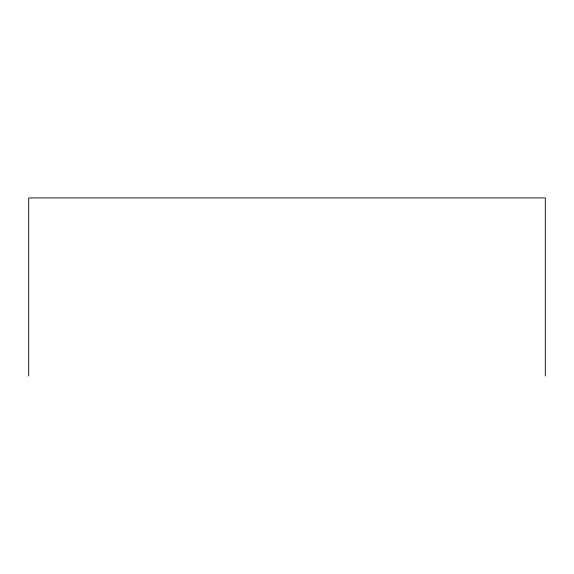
<?xml version="1.0" encoding="UTF-8"?>
<svg xmlns="http://www.w3.org/2000/svg" width="574" height="574" viewBox="0 0 574 574"><rect width="100%" height="100%" fill="white"/><g stroke="black" fill="none" stroke-linecap="round" stroke-linejoin="round"><path stroke-width="0.86" d="M545.3 376.07L545.3 197.93L28.7 197.93L28.7 376.07"/></g></svg>
